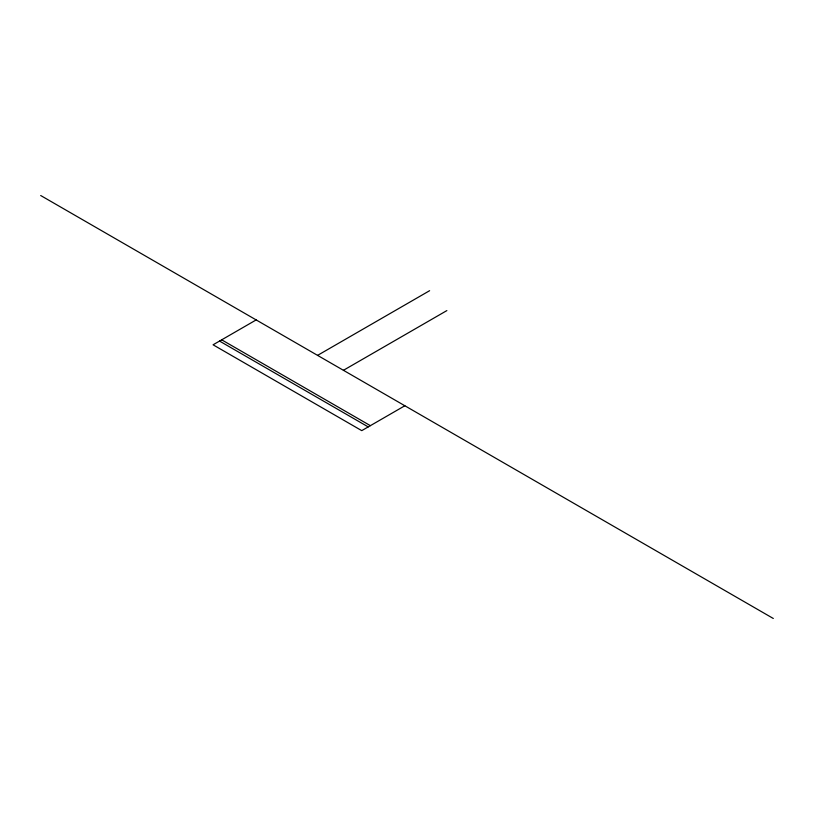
<?xml version="1.0" encoding="UTF-8"?>
<svg xmlns="http://www.w3.org/2000/svg" width="814" height="814" viewBox="0 0 814 814"><rect width="100%" height="100%" fill="white"/><g stroke="black" fill="none" stroke-linecap="round" stroke-linejoin="round"><path stroke-width="1.22" d="M256.166 319.922L213.075 344.8L361.752 430.637L404.843 405.759M317.582 355.372L429.629 290.69M343.437 370.299L446.866 310.592M40.7 195.523L773.3 618.477M221.693 339.825L370.37 425.661M219.536 341.066L368.213 426.902"/></g></svg>
